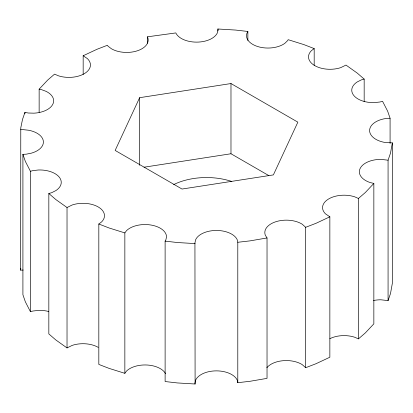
<?xml version="1.0" encoding="UTF-8"?>
<svg xmlns="http://www.w3.org/2000/svg" width="413" height="413" viewBox="0 0 413 413"><rect width="100%" height="100%" fill="white"/><g stroke="black" fill="none" stroke-linecap="round" stroke-linejoin="round"><path stroke-width="0.62" d="M23.211 270.05L20.65 270.154L20.779 127.854L22.498 119.471L24.935 112.393L28.327 113.017L33.933 113.172A21.497 12.411 0 0 0 52.627 104.592A21.497 12.411 0 0 0 46.05 91.335L41.331 89.58L39.142 89.177L39.142 112.367M20.65 270.154L20.779 268.264M390.079 143.347L390.079 118.232L385.535 118.572A21.497 12.411 0 0 0 369.604 130.565A21.497 12.411 0 0 0 385.535 142.552L392.35 142.877L390.502 153.12L388.07 160.192L388.07 300.602L380.848 299.786A21.497 12.411 0 0 0 373.497 300.53M388.07 300.602L390.502 293.529L392.35 283.287L392.35 142.877M139.62 97.685L115.144 150.43L182.019 189.04L273.38 174.905L297.861 122.16L230.981 83.55L139.62 97.685L139.62 165.314M217.904 30.929L217.904 28.998L235.642 30.061L247.862 31.465L246.695 33.871A21.497 12.411 0 0 0 259.509 47.046A21.497 12.411 0 0 0 284.867 43.308L287.732 40.52L288.14 39.679L303.839 44.589L314.185 48.579L314.185 65.321M20.65 129.744L23.211 129.641L28.719 130.255A21.497 12.411 0 0 1 43.35 141.158A21.497 12.411 0 0 1 31.502 153.13L26.195 154.188L22.911 154.323L25.353 161.406L30.454 171.302L32.818 170.631L38.321 169.991A21.497 12.411 0 0 1 59.023 176.872A21.497 12.411 0 0 1 55.936 190.548L51.723 192.685L48.832 193.511L48.832 333.921L55.786 339.925L67.025 347.922L67.025 207.512L72.244 204.962A21.497 12.411 0 0 1 98.191 206.934A21.497 12.411 0 0 1 101.608 221.915L98.821 224.011L98.821 364.421L109.161 368.411L124.85 373.321L124.85 232.906L126.512 230.65A21.497 12.411 0 0 1 150.781 224.992A21.497 12.411 0 0 1 166.527 237.062L165.742 240.273L165.117 241.125L165.117 381.535L177.358 382.939L195.101 384.002L194.936 242.87L195.664 239.659A21.497 12.411 0 0 1 216.427 230.459A21.497 12.411 0 0 1 237.191 239.659L237.79 242.281L237.79 382.691L249.989 381.292L267.03 378.37L267.03 237.955L265.322 235.234A21.497 12.411 0 0 1 276.416 221.549A21.497 12.411 0 0 1 302.187 224.192L305.677 227.295L305.677 367.704L316.002 363.719L329.853 357.23L329.853 216.82L325.434 213.805A21.497 12.411 0 0 1 328.851 198.829A21.497 12.411 0 0 1 354.798 196.856L358.432 198.467L365.345 192.494L373.848 183.429L370.1 182.531A21.497 12.411 0 0 1 360.084 168.571A21.497 12.411 0 0 1 380.848 159.372L388.07 160.192M124.85 373.321L126.512 371.06A21.497 12.411 0 0 1 147.57 365.04A21.497 12.411 0 0 1 165.592 373.739M39.142 89.177L47.655 80.096L54.552 74.139L58.501 75.832A21.497 12.411 0 0 0 84.391 73.622A21.497 12.411 0 0 0 87.391 58.61L83.168 55.755L83.168 74.433M329.873 338.686A21.497 12.411 0 0 1 354.798 337.266L358.432 338.877L365.345 332.904L373.848 323.838L373.848 183.429M314.185 48.579L311.397 50.675A21.497 12.411 0 0 0 314.809 65.657A21.497 12.411 0 0 0 340.756 67.629L345.98 65.078L357.219 73.075L364.168 79.079L364.168 101.624M67.025 347.922L72.244 345.371A21.497 12.411 0 0 1 98.191 347.343M83.168 55.755L96.998 49.281L107.385 45.275L108.072 46.23L111.484 48.801A21.497 12.411 0 0 0 137.436 50.773A21.497 12.411 0 0 0 147.451 36.814L175.809 32.932A21.497 12.411 0 0 0 196.573 42.131A21.497 12.411 0 0 0 217.336 32.932L218.069 29.721L217.904 28.998M329.853 216.82L316.002 223.309L305.677 227.295M22.911 154.323L22.911 294.732L25.353 301.815L30.454 311.717L32.818 311.041L38.321 310.406A21.497 12.411 0 0 1 48.677 311.495M364.168 79.079L361.468 79.833L357.214 81.944A21.497 12.411 0 0 0 353.884 95.599A21.497 12.411 0 0 0 374.457 102.605L379.97 102.001L382.546 101.283L387.652 111.185L390.079 118.232M267.03 237.955L249.989 240.882L237.79 242.281M144.065 167.203L230.981 153.755L268.878 175.633M195.101 243.593L177.358 242.529L165.117 241.125M124.85 232.906L109.161 228.002L98.821 224.011M67.025 207.512L55.786 199.515L48.832 193.511M305.677 367.704L302.187 364.602A21.497 12.411 0 0 0 266.85 367.715M237.79 382.691L237.191 380.068A21.497 12.411 0 0 0 216.427 370.869A21.497 12.411 0 0 0 195.664 380.068L194.936 383.279L195.101 384.002M358.432 198.467L358.432 338.877M247.862 31.465L247.862 40.484M230.981 83.55L230.981 153.755M147.451 36.814L147.451 43.251M30.454 171.302L30.454 311.717M24.935 112.393L24.935 113.678M173.656 184.616A50.159 28.956 0 0 1 231.579 181.421"/></g></svg>
